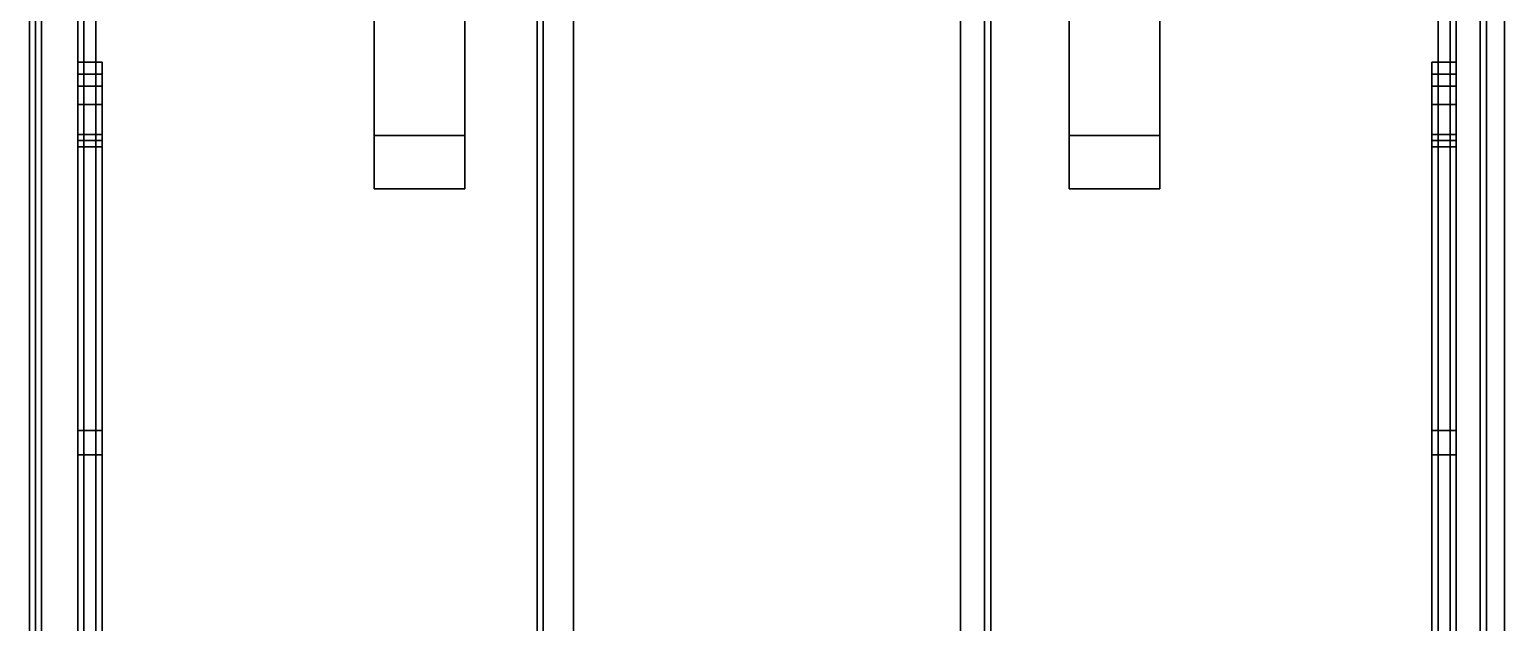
# Model space of a CAD drawing. Header units: millimetres. Extents: x -1.2 to 3, y -5.2 to 18.7.
# Drawn here: x -1.22 to 1.22, y -2.578 to -1.596 of the extents above; entities that cross this region are included whole.
import ezdxf

# ---------------------------------------------------------------- set-up
doc = ezdxf.new("R2010")
doc.units = ezdxf.units.MM
doc.layers.add('cab', color=3, linetype='Continuous')
doc.layers.add('wheels', color=1, linetype='Continuous')

msp = doc.modelspace()

# ---------------------------------------------------------------- linework, layer by layer
for points in [[(-1.22, 4.67, 1.04), (-1.22, -4.83, 1.04), (-1.22, -4.83, 1.15), (-1.22, 4.67, 1.15)], [(1.22, 4.67, 1.04), (1.22, -4.83, 1.04), (-1.22, -4.83, 1.04), (-1.22, 4.67, 1.04)], [(-1.13, 1.91, 1.15), (-1.22, 4.67, 1.15), (-1.22, -4.83, 1.15), (-1.13, -4.83, 1.15)], [(1.22, -4.83, 1.15), (1.22, 4.67, 1.15), (1.13, 1.91, 1.15), (1.13, -4.83, 1.15)], [(1.22, -4.83, 1.15), (1.22, -4.83, 1.04), (1.22, 4.67, 1.04), (1.22, 4.67, 1.15)], [(-0.37, 3.47, 0.46), (-0.37, -4.13, 0.46), (-0.37, -4.13, 1.04), (-0.37, 3.47, 1.04)], [(0.37, 3.47, 0.46), (0.37, -4.13, 0.46), (-0.37, -4.13, 0.46), (-0.37, 3.47, 0.46)], [(0.37, -4.13, 1.04), (0.37, -4.13, 0.46), (0.37, 3.47, 0.46), (0.37, 3.47, 1.04)], [(-0.37, -2.7, 0.43), (-0.37, -0.46, 0.14), (-0.32, -0.46, 0.14), (-0.32, -2.7, 0.43)], [(-0.37, -2.7, 0.5), (-0.37, -0.46, 0.21), (-0.37, -0.46, 0.14), (-0.37, -2.7, 0.43)], [(-0.32, -2.7, 0.5), (-0.32, -0.46, 0.21), (-0.37, -0.46, 0.21), (-0.37, -2.7, 0.5)], [(-0.32, -0.46, 0.14), (-0.32, -0.46, 0.21), (-0.32, -2.7, 0.5), (-0.32, -2.7, 0.43)], [(0.37, -2.7, 0.5), (0.37, -0.46, 0.21), (0.32, -0.46, 0.21), (0.32, -2.7, 0.5)], [(0.32, -2.7, 0.5), (0.32, -0.46, 0.21), (0.32, -0.46, 0.14), (0.32, -2.7, 0.43)], [(0.32, -2.7, 0.43), (0.32, -0.46, 0.14), (0.37, -0.46, 0.14), (0.37, -2.7, 0.43)], [(0.37, -0.46, 0.14), (0.37, -0.46, 0.21), (0.37, -2.7, 0.5), (0.37, -2.7, 0.43)], [(-1.21, -3.92, 3.29), (-0.38, -3.92, 3.37), (-0.38, -1.12, 3.37), (-1.21, -1.12, 3.29)], [(-1.21, -1.12, 3.29), (-1.2, -1.12, 3.19), (-1.2, -3.92, 3.19), (-1.21, -3.92, 3.29)], [(-1.14, -1.28, 3.19), (-1.14, -3.77, 3.19), (-1.2, -3.92, 3.19), (-1.2, -1.12, 3.19)], [(-0.38, -3.92, 3.37), (0.36, -3.92, 3.37), (0.36, -1.12, 3.37), (-0.38, -1.12, 3.37)], [(1.19, -1.12, 3.29), (0.36, -1.12, 3.37), (0.36, -3.92, 3.37), (1.19, -3.92, 3.29)], [(1.18, -3.92, 3.19), (1.14, -3.77, 3.19), (1.14, -1.28, 3.19), (1.18, -1.12, 3.19)], [(1.19, -3.92, 3.29), (1.18, -3.92, 3.19), (1.18, -1.12, 3.19), (1.19, -1.12, 3.29)], [(-1.14, -1.28, 3.15), (-1.14, -3.77, 3.15), (-1.14, -3.77, 3.19), (-1.14, -1.28, 3.19)], [(1.14, -1.28, 3.15), (1.14, -3.77, 3.15), (-1.14, -3.77, 3.15), (-1.14, -1.28, 3.15)], [(1.14, -3.77, 3.19), (1.14, -3.77, 3.15), (1.14, -1.28, 3.15), (1.14, -1.28, 3.19)], [(-1.1, -1.65, 2.58), (-1.14, -1.65, 2.58), (-1.14, -1.65, 2.89), (-1.1, -1.65, 2.89)], [(-1.14, -1.65, 2.58), (-1.14, -1.69, 2.59), (-1.14, -1.69, 2.88), (-1.14, -1.65, 2.89)], [(-1.1, -1.69, 2.5), (-1.14, -1.69, 2.5), (-1.14, -1.65, 2.58), (-1.1, -1.65, 2.58)], [(-1.14, -1.69, 2.59), (-1.14, -1.65, 2.58), (-1.14, -1.69, 2.5), (-1.14, -1.72, 2.53)], [(-1.1, -1.65, 2.89), (-1.14, -1.65, 2.89), (-1.14, -1.67, 2.94), (-1.1, -1.67, 2.94)], [(-1.14, -1.65, 2.89), (-1.14, -1.69, 2.88), (-1.14, -1.72, 2.93), (-1.14, -1.67, 2.94)], [(-1.1, -1.65, 2.89), (-1.1, -1.69, 2.88), (-1.1, -1.69, 2.59), (-1.1, -1.65, 2.58)], [(-1.1, -1.72, 2.53), (-1.1, -1.69, 2.5), (-1.1, -1.65, 2.58), (-1.1, -1.69, 2.59)], [(-1.1, -1.67, 2.94), (-1.1, -1.72, 2.93), (-1.1, -1.69, 2.88), (-1.1, -1.65, 2.89)], [(1.14, -1.65, 2.58), (1.1, -1.65, 2.58), (1.1, -1.65, 2.89), (1.14, -1.65, 2.89)], [(1.1, -1.65, 2.58), (1.1, -1.69, 2.59), (1.1, -1.69, 2.88), (1.1, -1.65, 2.89)], [(1.14, -1.69, 2.5), (1.1, -1.69, 2.5), (1.1, -1.65, 2.58), (1.14, -1.65, 2.58)], [(1.1, -1.69, 2.59), (1.1, -1.65, 2.58), (1.1, -1.69, 2.5), (1.1, -1.72, 2.53)], [(1.14, -1.65, 2.89), (1.1, -1.65, 2.89), (1.1, -1.67, 2.94), (1.14, -1.67, 2.94)], [(1.1, -1.65, 2.89), (1.1, -1.69, 2.88), (1.1, -1.72, 2.93), (1.1, -1.67, 2.94)], [(1.14, -1.65, 2.89), (1.14, -1.69, 2.88), (1.14, -1.69, 2.59), (1.14, -1.65, 2.58)], [(1.14, -1.72, 2.53), (1.14, -1.69, 2.5), (1.14, -1.65, 2.58), (1.14, -1.69, 2.59)], [(1.14, -1.67, 2.94), (1.14, -1.72, 2.93), (1.14, -1.69, 2.88), (1.14, -1.65, 2.89)], [(-1.1, -1.67, 2.94), (-1.14, -1.67, 2.94), (-1.14, -1.77, 3.03), (-1.1, -1.77, 3.03)], [(-1.14, -1.67, 2.94), (-1.14, -1.72, 2.93), (-1.14, -1.79, 2.99), (-1.14, -1.77, 3.03)], [(-1.1, -1.77, 3.03), (-1.1, -1.79, 2.99), (-1.1, -1.72, 2.93), (-1.1, -1.67, 2.94)], [(1.14, -1.67, 2.94), (1.1, -1.67, 2.94), (1.1, -1.77, 3.03), (1.14, -1.77, 3.03)], [(1.1, -1.67, 2.94), (1.1, -1.72, 2.93), (1.1, -1.79, 2.99), (1.1, -1.77, 3.03)], [(1.14, -1.77, 3.03), (1.14, -1.79, 2.99), (1.14, -1.72, 2.93), (1.14, -1.67, 2.94)], [(-1.1, -1.69, 2.88), (-1.14, -1.69, 2.88), (-1.14, -1.69, 2.59), (-1.1, -1.69, 2.59)], [(-1.1, -1.69, 2.59), (-1.14, -1.69, 2.59), (-1.14, -1.72, 2.53), (-1.1, -1.72, 2.53)], [(-1.1, -1.78, 2.44), (-1.14, -1.78, 2.44), (-1.14, -1.69, 2.5), (-1.1, -1.69, 2.5)], [(-1.14, -1.72, 2.53), (-1.14, -1.69, 2.5), (-1.14, -1.78, 2.44), (-1.14, -1.79, 2.48)], [(-1.1, -1.72, 2.93), (-1.14, -1.72, 2.93), (-1.14, -1.69, 2.88), (-1.1, -1.69, 2.88)], [(-1.1, -1.79, 2.48), (-1.1, -1.78, 2.44), (-1.1, -1.69, 2.5), (-1.1, -1.72, 2.53)], [(1.14, -1.69, 2.88), (1.1, -1.69, 2.88), (1.1, -1.69, 2.59), (1.14, -1.69, 2.59)], [(1.14, -1.69, 2.59), (1.1, -1.69, 2.59), (1.1, -1.72, 2.53), (1.14, -1.72, 2.53)], [(1.14, -1.78, 2.44), (1.1, -1.78, 2.44), (1.1, -1.69, 2.5), (1.14, -1.69, 2.5)], [(1.1, -1.72, 2.53), (1.1, -1.69, 2.5), (1.1, -1.78, 2.44), (1.1, -1.79, 2.48)], [(1.14, -1.72, 2.93), (1.1, -1.72, 2.93), (1.1, -1.69, 2.88), (1.14, -1.69, 2.88)], [(1.14, -1.79, 2.48), (1.14, -1.78, 2.44), (1.14, -1.69, 2.5), (1.14, -1.72, 2.53)], [(-1.1, -1.72, 2.53), (-1.14, -1.72, 2.53), (-1.14, -1.79, 2.48), (-1.1, -1.79, 2.48)], [(-1.1, -1.79, 2.99), (-1.14, -1.79, 2.99), (-1.14, -1.72, 2.93), (-1.1, -1.72, 2.93)], [(1.14, -1.72, 2.53), (1.1, -1.72, 2.53), (1.1, -1.79, 2.48), (1.14, -1.79, 2.48)], [(1.14, -1.79, 2.99), (1.1, -1.79, 2.99), (1.1, -1.72, 2.93), (1.14, -1.72, 2.93)], [(-1.1, -1.77, 3.03), (-1.14, -1.77, 3.03), (-1.14, -2.26, 3.09), (-1.1, -2.26, 3.09)], [(-1.14, -1.77, 3.03), (-1.14, -1.79, 2.99), (-1.14, -2.3, 3.05), (-1.14, -2.26, 3.09)], [(-1.1, -2.76, 2.44), (-1.14, -2.76, 2.44), (-1.14, -1.78, 2.44), (-1.1, -1.78, 2.44)], [(-1.14, -1.79, 2.48), (-1.14, -1.78, 2.44), (-1.14, -2.76, 2.44), (-1.14, -2.76, 2.48)], [(-1.1, -2.26, 3.09), (-1.1, -2.3, 3.05), (-1.1, -1.79, 2.99), (-1.1, -1.77, 3.03)], [(-1.1, -2.76, 2.48), (-1.1, -2.76, 2.44), (-1.1, -1.78, 2.44), (-1.1, -1.79, 2.48)], [(1.14, -1.77, 3.03), (1.1, -1.77, 3.03), (1.1, -2.26, 3.09), (1.14, -2.26, 3.09)], [(1.1, -1.77, 3.03), (1.1, -1.79, 2.99), (1.1, -2.3, 3.05), (1.1, -2.26, 3.09)], [(1.1, -1.79, 2.48), (1.1, -1.78, 2.44), (1.1, -2.76, 2.44), (1.1, -2.76, 2.48)], [(1.14, -2.76, 2.44), (1.1, -2.76, 2.44), (1.1, -1.78, 2.44), (1.14, -1.78, 2.44)], [(1.14, -2.26, 3.09), (1.14, -2.3, 3.05), (1.14, -1.79, 2.99), (1.14, -1.77, 3.03)], [(1.14, -2.76, 2.48), (1.14, -2.76, 2.44), (1.14, -1.78, 2.44), (1.14, -1.79, 2.48)], [(-1.1, -1.79, 2.48), (-1.14, -1.79, 2.48), (-1.14, -2.76, 2.48), (-1.1, -2.76, 2.48)], [(-1.1, -2.3, 3.05), (-1.14, -2.3, 3.05), (-1.14, -1.79, 2.99), (-1.1, -1.79, 2.99)], [(1.14, -1.79, 2.48), (1.1, -1.79, 2.48), (1.1, -2.76, 2.48), (1.14, -2.76, 2.48)], [(1.14, -2.3, 3.05), (1.1, -2.3, 3.05), (1.1, -1.79, 2.99), (1.14, -1.79, 2.99)], [(-1.14, -2.79, 3.09), (-1.1, -2.79, 3.09), (-1.1, -2.26, 3.09), (-1.14, -2.26, 3.09)], [(-1.14, -2.26, 3.09), (-1.14, -2.3, 3.05), (-1.14, -2.75, 3.05), (-1.14, -2.79, 3.09)], [(-1.1, -2.79, 3.09), (-1.1, -2.75, 3.05), (-1.1, -2.3, 3.05), (-1.1, -2.26, 3.09)], [(1.1, -2.26, 3.09), (1.1, -2.3, 3.05), (1.1, -2.75, 3.05), (1.1, -2.79, 3.09)], [(1.1, -2.79, 3.09), (1.14, -2.79, 3.09), (1.14, -2.26, 3.09), (1.1, -2.26, 3.09)], [(1.14, -2.79, 3.09), (1.14, -2.75, 3.05), (1.14, -2.3, 3.05), (1.14, -2.26, 3.09)], [(-1.14, -2.3, 3.05), (-1.1, -2.3, 3.05), (-1.1, -2.75, 3.05), (-1.14, -2.75, 3.05)], [(1.1, -2.3, 3.05), (1.14, -2.3, 3.05), (1.14, -2.75, 3.05), (1.1, -2.75, 3.05)]]:
    msp.add_3dface(points)
at = {"layer": 'cab'}
for points in [[(-1.13, -1.65, 3.09), (-1.13, -3.4, 3.09), (-1.13, -3.4, 3.15), (-1.13, -1.32, 3.15)], [(-1.13, -1.32, 3.15), (-1.13, -1.32, 1.15), (-1.13, -1.65, 1.15), (-1.13, -1.65, 3.09)], [(-1.11, -3.4, 3.15), (-1.11, -3.4, 3.09), (-1.11, -1.65, 3.09), (-1.11, -1.32, 3.15)], [(-1.11, -1.65, 1.15), (-1.11, -1.32, 1.15), (-1.11, -1.32, 3.15), (-1.11, -1.65, 3.09)], [(-1.11, -1.32, 1.15), (-1.11, -3.73, 1.15), (1.11, -3.73, 1.15), (1.11, -1.32, 1.15)], [(1.11, -1.32, 3.15), (1.11, -1.32, 1.15), (1.11, -1.65, 1.15), (1.11, -1.65, 3.09)], [(1.11, -1.65, 3.09), (1.11, -3.4, 3.09), (1.11, -3.4, 3.15), (1.11, -1.32, 3.15)], [(1.13, -1.65, 1.15), (1.13, -1.32, 1.15), (1.13, -1.32, 3.15), (1.13, -1.65, 3.09)], [(1.13, -3.4, 3.15), (1.13, -3.4, 3.09), (1.13, -1.65, 3.09), (1.13, -1.32, 3.15)], [(-1.13, -1.65, 2.44), (-1.13, -1.65, 1.15), (-1.13, -2.75, 1.15), (-1.13, -2.75, 2.44)], [(-1.13, -1.65, 2.44), (-1.13, -1.65, 2.44), (-1.13, -1.69, 2.5), (-1.13, -1.65, 2.58)], [(-1.13, -1.65, 2.44), (-1.13, -1.65, 2.44), (-1.13, -1.78, 2.44), (-1.13, -1.69, 2.5)], [(-1.13, -1.77, 3.03), (-1.13, -1.77, 3.03), (-1.13, -2.26, 3.09), (-1.13, -1.65, 3.09)], [(-1.13, -1.67, 2.94), (-1.13, -1.67, 2.94), (-1.13, -1.77, 3.03), (-1.13, -1.65, 3.09)], [(-1.13, -1.65, 2.89), (-1.13, -1.65, 2.89), (-1.13, -1.67, 2.94), (-1.13, -1.65, 3.09)], [(-1.11, -2.75, 1.15), (-1.11, -1.65, 1.15), (-1.11, -1.65, 2.44), (-1.11, -2.75, 2.44)], [(-1.11, -1.69, 2.5), (-1.11, -1.65, 2.44), (-1.11, -1.65, 2.44), (-1.11, -1.65, 2.58)], [(-1.11, -1.78, 2.44), (-1.11, -1.65, 2.44), (-1.11, -1.65, 2.44), (-1.11, -1.69, 2.5)], [(-1.11, -2.26, 3.09), (-1.11, -1.77, 3.03), (-1.11, -1.77, 3.03), (-1.11, -1.65, 3.09)], [(-1.11, -1.77, 3.03), (-1.11, -1.67, 2.94), (-1.11, -1.67, 2.94), (-1.11, -1.65, 3.09)], [(-1.11, -1.67, 2.94), (-1.11, -1.65, 2.89), (-1.11, -1.65, 2.89), (-1.11, -1.65, 3.09)], [(1.11, -1.65, 2.44), (1.11, -1.65, 1.15), (1.11, -2.75, 1.15), (1.11, -2.75, 2.44)], [(1.11, -1.65, 2.44), (1.11, -1.65, 2.44), (1.11, -1.69, 2.5), (1.11, -1.65, 2.58)], [(1.11, -1.65, 2.44), (1.11, -1.65, 2.44), (1.11, -1.78, 2.44), (1.11, -1.69, 2.5)], [(1.11, -1.77, 3.03), (1.11, -1.77, 3.03), (1.11, -2.26, 3.09), (1.11, -1.65, 3.09)], [(1.11, -1.67, 2.94), (1.11, -1.67, 2.94), (1.11, -1.77, 3.03), (1.11, -1.65, 3.09)], [(1.11, -1.65, 2.89), (1.11, -1.65, 2.89), (1.11, -1.67, 2.94), (1.11, -1.65, 3.09)], [(1.13, -2.75, 1.15), (1.13, -1.65, 1.15), (1.13, -1.65, 2.44), (1.13, -2.75, 2.44)], [(1.13, -1.69, 2.5), (1.13, -1.65, 2.44), (1.13, -1.65, 2.44), (1.13, -1.65, 2.58)], [(1.13, -1.78, 2.44), (1.13, -1.65, 2.44), (1.13, -1.65, 2.44), (1.13, -1.69, 2.5)], [(1.13, -2.26, 3.09), (1.13, -1.77, 3.03), (1.13, -1.77, 3.03), (1.13, -1.65, 3.09)], [(1.13, -1.77, 3.03), (1.13, -1.67, 2.94), (1.13, -1.67, 2.94), (1.13, -1.65, 3.09)], [(1.13, -1.67, 2.94), (1.13, -1.65, 2.89), (1.13, -1.65, 2.89), (1.13, -1.65, 3.09)]]:
    msp.add_3dface(points, dxfattribs=at)
at = {"layer": 'wheels'}
for points in [[(-0.65, -1.86, 0.61), (-0.65, -0.6284, 0.94), (-0.65, -0.54, 0.61), (-0.65, -1.7716, 0.28)], [(-0.65, -1.7716, 0.28), (-0.65, -0.54, 0.61), (-0.65, -0.6284, 0.28), (-0.65, -1.53, 0.0384)], [(-0.5, -1.7716, 0.94), (-0.5, -0.54, 0.61), (-0.5, -0.6284, 0.94), (-0.5, -1.53, 1.1816)], [(-0.5, -1.86, 0.61), (-0.5, -0.6284, 0.28), (-0.5, -0.54, 0.61), (-0.5, -1.7716, 0.94)], [(0.5, -1.7716, 0.28), (0.5, -0.54, 0.61), (0.5, -0.6284, 0.28), (0.5, -1.53, 0.0384)], [(0.5, -1.86, 0.61), (0.5, -0.6284, 0.94), (0.5, -0.54, 0.61), (0.5, -1.7716, 0.28)], [(0.65, -1.86, 0.61), (0.65, -0.6284, 0.28), (0.65, -0.54, 0.61), (0.65, -1.7716, 0.94)], [(0.65, -1.7716, 0.94), (0.65, -0.54, 0.61), (0.65, -0.6284, 0.94), (0.65, -1.53, 1.1816)], [(-0.65, -1.7716, 0.94), (-0.65, -0.87, 1.1816), (-0.65, -0.6284, 0.94), (-0.65, -1.86, 0.61)], [(-0.5, -1.7716, 0.28), (-0.5, -0.87, 0.0384), (-0.5, -0.6284, 0.28), (-0.5, -1.86, 0.61)], [(0.5, -1.7716, 0.94), (0.5, -0.87, 1.1816), (0.5, -0.6284, 0.94), (0.5, -1.86, 0.61)], [(0.65, -1.7716, 0.28), (0.65, -0.87, 0.0384), (0.65, -0.6284, 0.28), (0.65, -1.86, 0.61)], [(-0.65, -1.53, 1.1816), (-0.65, -1.2, 1.27), (-0.65, -0.87, 1.1816), (-0.65, -1.7716, 0.94)], [(-0.5, -1.53, 0.0384), (-0.5, -1.2, -0.05), (-0.5, -0.87, 0.0384), (-0.5, -1.7716, 0.28)], [(0.5, -1.53, 1.1816), (0.5, -1.2, 1.27), (0.5, -0.87, 1.1816), (0.5, -1.7716, 0.94)], [(0.65, -1.53, 0.0384), (0.65, -1.2, -0.05), (0.65, -0.87, 0.0384), (0.65, -1.7716, 0.28)], [(-0.5, -1.7716, 0.94), (-0.5, -1.53, 1.1816), (-0.65, -1.53, 1.1816), (-0.65, -1.7716, 0.94)], [(-0.5, -1.53, 0.0384), (-0.5, -1.7716, 0.28), (-0.65, -1.7716, 0.28), (-0.65, -1.53, 0.0384)], [(0.65, -1.53, 0.0384), (0.65, -1.7716, 0.28), (0.5, -1.7716, 0.28), (0.5, -1.53, 0.0384)], [(0.65, -1.7716, 0.94), (0.65, -1.53, 1.1816), (0.5, -1.53, 1.1816), (0.5, -1.7716, 0.94)], [(-0.5, -1.86, 0.61), (-0.5, -1.7716, 0.94), (-0.65, -1.7716, 0.94), (-0.65, -1.86, 0.61)], [(-0.5, -1.7716, 0.28), (-0.5, -1.86, 0.61), (-0.65, -1.86, 0.61), (-0.65, -1.7716, 0.28)], [(0.65, -1.86, 0.61), (0.65, -1.7716, 0.94), (0.5, -1.7716, 0.94), (0.5, -1.86, 0.61)], [(0.65, -1.7716, 0.28), (0.65, -1.86, 0.61), (0.5, -1.86, 0.61), (0.5, -1.7716, 0.28)]]:
    msp.add_3dface(points, dxfattribs=at)

doc.saveas('drawing.dxf')
